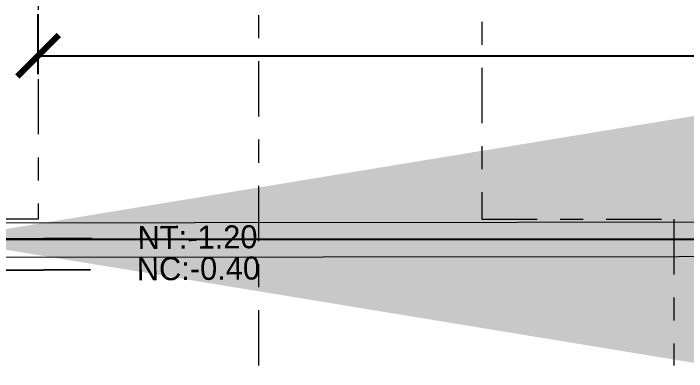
# Model space of a CAD drawing. Header units: millimetres. Extents: x -9559 to 23034, y -7226 to 22400.
# Drawn here: x 249.013 to 251.933, y 38.557 to 40.111 of the extents above; entities that cross this region are included whole.
import ezdxf
from ezdxf import colors
from ezdxf.entities.mleader import LeaderData, LeaderLine
from ezdxf.math import Vec2, Vec3

# ---------------------------------------------------------------- set-up
doc = ezdxf.new("R2010")
doc.units = ezdxf.units.MM
doc.header["$LTSCALE"] = 0.02
doc.linetypes.add('ACAD_ISO10W100', pattern=[18, 12, -3, 0, -3])
doc.linetypes.add('DASHED2', pattern=[0.375, 0.25, -0.125])
for name, color, linetype, lineweight in [('A-ANNO-DIMS', 251, 'Continuous', 9), ('I-FURN', 9, 'Continuous', 9), ('S-GRID', 253, 'ACAD_ISO10W100', 5)]:
    doc.layers.add(name, color=color, linetype=linetype, lineweight=lineweight)
doc.layers.add('IH-PLANO BASE', color=250, linetype='DASHED2', lineweight=5, transparency=0.55)
doc.styles.get("Standard").update_dxf_attribs({"font": 'GOTHIC.TTF'})
doc.dimstyles.get("Standard").update_dxf_attribs({"dimtxt": 0.18, "dimasz": 0.18, "dimexe": 0.18, "dimexo": 0.0625, "dimgap": 0.09, "dimtad": 0, "dimzin": 3, "dimdsep": 46, "dimtxsty": 'Standard', "dimblk": 'ARCHTICK', "dimcen": 0.09, "dimadec": 0, "dimazin": 0, "dimtfac": 1, "dimtofl": 0, "dimtmove": 0, "dimatfit": 3, "dimldrblk": 'ARCHTICK', "dimfxl": 1, "dimtolj": 1, "dimtzin": 0, "dimarcsym": 0})

# ---------------------------------------------------------------- blocks, each defined once
blk = doc.blocks.new('_ArchTick')
at = {"color": 0, "linetype": 'ByBlock', "const_width": 0.15}
blk.add_lwpolyline([(-0.5, -0.5), (0.5, 0.5)], dxfattribs=at)
blk = doc.blocks.new('*D467')
at = {"layer": 'A-ANNO-DIMS', "color": 0, "lineweight": -2, "transparency": 16777216}
for p, q in [((249.1196438322112, 39.8470127411922), (249.1196438322112, 40.10736777855418)), ((259.4446438322115, 39.8470127411922), (259.4446438322115, 40.10736777855418)), ((249.1196438322112, 39.92736777855418), (253.9023205827212, 39.92736777855418)), ((259.4446438322115, 39.92736777855418), (254.6619670817014, 39.92736777855418))]:
    blk.add_line(p, q, dxfattribs=at)
at = {"layer": 'A-ANNO-DIMS', "color": 0, "lineweight": -2, "transparency": 16777216, "xscale": 0.18, "yscale": 0.18, "zscale": 0.18, "rotation": 180}
blk.add_blockref('_ArchTick', (249.1196438322112, 39.92736777855418), dxfattribs=at)
at = {"layer": 'A-ANNO-DIMS', "color": 0, "lineweight": -2, "transparency": 16777216, "xscale": 0.18, "yscale": 0.18, "zscale": 0.18}
blk.add_blockref('_ArchTick', (259.4446438322115, 39.92736777855418), dxfattribs=at)
at = {"layer": 'A-ANNO-DIMS', "color": 0, "transparency": 16777216, "insert": (254.2821438322113, 39.92736777855418), "char_height": 0.18, "width": 0.6074467504359189, "attachment_point": 5}
blk.add_mtext('\\A1;10.33', dxfattribs=at)

msp = doc.modelspace()

# ---------------------------------------------------------------- linework, layer by layer
at = {"layer": 'I-FURN'}
for points in [[(244.1896359583177, 39.19845043595753), (261.0103286625826, 39.21490901959427), (262.8654821966167, 59.36517899623841)], [(244.1897827291081, 39.0484505077631), (261.1471654607457, 39.0650428388196), (263.0148504992678, 59.35142726314218)]]:
    msp.add_lwpolyline(points, dxfattribs=at)
at = {"layer": 'S-GRID'}
for p, q in [((249.1196438322112, 60.34631629522346), (249.1196438322112, 39.21829952903749)), ((251.0446438322114, 44.19490163949064), (251.0446438322114, 39.21829952903749)), ((250.0772174253401, 38.5832995290375), (250.0772174253401, 42.7545043207441)), ((249.1196438322112, 39.21829952903749), (248.4846438322114, 39.21829952903749)), ((251.0446438322114, 39.21829952903749), (251.877944855887, 39.21829952903749)), ((251.877944855887, 39.21829952903749), (251.877944855887, 38.5832995290375))]:
    msp.add_line(p, q, dxfattribs=at)

# ---------------------------------------------------------------- dimensions: what is measured, and where the dimension line sits
at = {"layer": 'A-ANNO-DIMS'}
dim = msp.add_linear_dim(base=(259.4446438322115, 39.92736777855418), p1=(249.1196438322112, 39.7845127411922), p2=(259.4446438322115, 39.7845127411922), dimstyle='Standard', dxfattribs=at)
dim.commit()
dim.dimension.update_dxf_attribs({"geometry": '*D467', "text_midpoint": (254.2821438322113, 39.92736777855418)})

# ---------------------------------------------------------------- leaders
at = {"layer": 'IH-PLANO BASE'}
ml = msp.add_multileader_mtext('Standard', dxfattribs=at)
ml.set_content('NT:-1.20', color=256)
ml.set_leader_properties()
ml.build(insert=Vec2(0, 0))
ml.multileader.update_dxf_attribs({"dogleg_length": 1.909707975829022})
ctx = ml.context
ctx.base_point, ctx.char_height, ctx.landing_gap_size, ctx.plane_origin, ctx.plane_x_axis, ctx.plane_y_axis = Vec3(249.3514329663248, 39.13541103958918), 0.1, 0.2, Vec3(249.156743757946, 39.13386219449103), Vec3(0.9999683567120684, 0.00795522309966797), Vec3(-0.00795522309966797, 0.9999683567120684)
notes = []
notes.append((ctx, [(1, (1, 1, 0), (248.7067579974257, 39.13028234409603), (0.9999683567120685, 0.007955223099667971), 0.6446953691802549, [(0, [(248.7067579974252, 39.13028234409603)], 0, [])])]))
ctx.mtext.insert, ctx.mtext.text_direction, ctx.mtext.rotation, ctx.mtext.line_spacing_factor, ctx.mtext.flow_direction = Vec3(249.5510220934093, 39.18785313536409), Vec3(0.9999683567120684, 0.00795522309966797), 0.00795530701053509, 0.3, 5
ml = msp.add_multileader_mtext('Standard', dxfattribs=at)
ml.set_content('NC:-0.40', color=256)
ml.set_leader_properties()
ml.build(insert=Vec2(0, 0))
ml.multileader.update_dxf_attribs({"dogleg_length": 1.909707975829022})
ctx = ml.context
ctx.base_point, ctx.char_height, ctx.landing_gap_size, ctx.plane_origin, ctx.plane_x_axis, ctx.plane_y_axis = Vec3(249.3476888921207, 38.99970737558325), 0.1, 0.2, Vec3(249.4571869674698, 38.9029151110567), Vec3(0.9999683567120684, 0.00795522309966797), Vec3(-0.00795522309966797, 0.9999683567120684)
notes.append((ctx, [(1, (1, 1, 0), (248.7078372792418, 38.99461705217755), (0.9999683567120684, 0.007955223099667966), 0.6398718605284115, [(0, [(248.7067579974252, 39.13028234409603)], 0, [])])]))
ctx.mtext.insert, ctx.mtext.text_direction, ctx.mtext.rotation, ctx.mtext.line_spacing_factor, ctx.mtext.flow_direction = Vec3(249.5472780192053, 39.05214947135801), Vec3(0.9999683567120684, 0.00795522309966797), 0.00795530701053509, 0.3, 5
for ctx, leaders in notes:
    for number, flags, end, landing, length, lines in leaders:
        leader = LeaderData()
        leader.index, (leader.has_last_leader_line, leader.has_dogleg_vector, leader.attachment_direction) = number, flags
        leader.last_leader_point, leader.dogleg_vector, leader.dogleg_length = Vec3(end), Vec3(landing), length
        for number, points, colour, breaks in lines:
            line = LeaderLine()
            line.index, line.vertices, line.color, line.breaks = number, Vec3.list(points), colors.encode_raw_color(colour), breaks
            leader.lines.append(line)
        ctx.leaders.append(leader)

doc.saveas('drawing.dxf')
